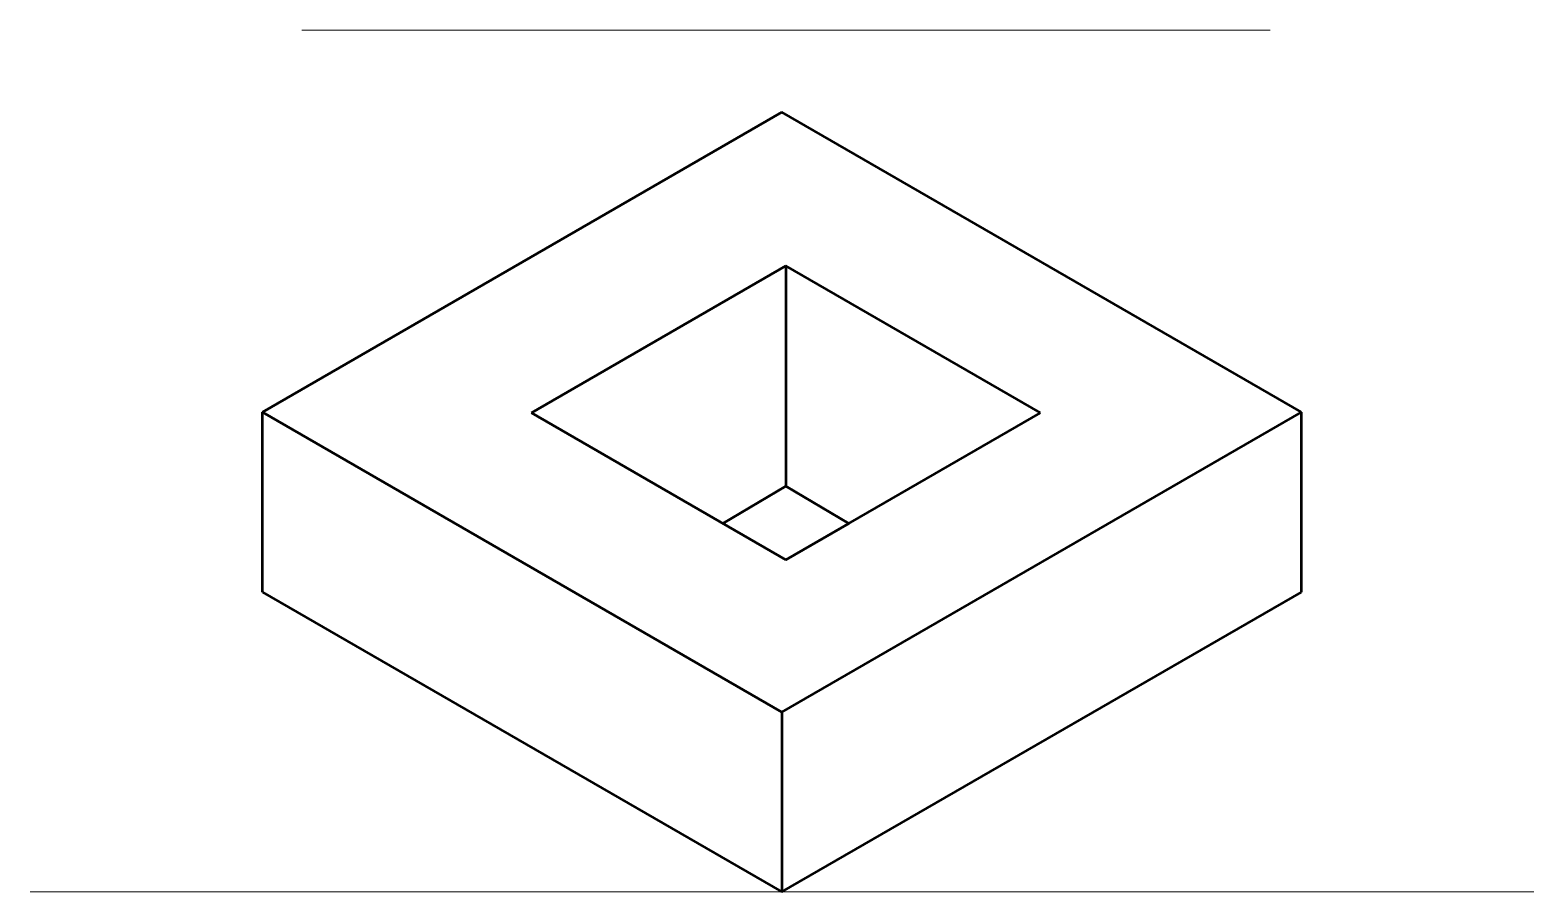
# Paper-space layout 'Layout18' of a CAD drawing. Header units: millimetres. Extents: x 37 to 242, y 46 to 163.
import ezdxf

# ---------------------------------------------------------------- set-up
doc = ezdxf.new("R2010")
doc.units = ezdxf.units.MM
doc.layers.add('Visible line', color=250, linetype='Continuous', lineweight=50)
doc.layers.add('X Y line', color=1, linetype='Continuous', lineweight=15)

psp = doc.layouts.new('Layout18')

# ---------------------------------------------------------------- linework, layer by layer
at = {"layer": 'Visible line'}
for p, q in [((139.52, 151.99), (68.85, 111.19)), ((210.19, 111.19), (139.52, 151.99)), ((140.06, 131.1), (105.42, 111.1)), ((105.42, 111.1), (140.06, 131.1)), ((174.7, 111.1), (140.06, 131.1)), ((140.06, 131.1), (140.06, 101.1)), ((68.85, 111.19), (139.52, 70.39)), ((68.85, 86.71), (68.85, 111.19)), ((105.42, 111.1), (140.06, 91.1)), ((139.52, 70.39), (210.19, 111.19)), ((140.06, 91.1), (174.7, 111.1)), ((210.19, 86.71), (210.19, 111.19)), ((140.06, 101.1), (131.49, 96.05)), ((140.06, 101.1), (148.61, 96.03)), ((148.61, 96.03), (140.06, 91.1)), ((68.85, 86.71), (139.52, 45.91)), ((139.52, 45.91), (210.19, 86.71)), ((139.52, 70.39), (139.52, 45.91))]:
    psp.add_line(p, q, dxfattribs=at)
at = {"layer": 'X Y line'}
for p, q in [((74.2, 163.17), (205.92, 163.17)), ((37.23, 45.91), (241.82, 45.91))]:
    psp.add_line(p, q, dxfattribs=at)

doc.saveas('drawing.dxf')
